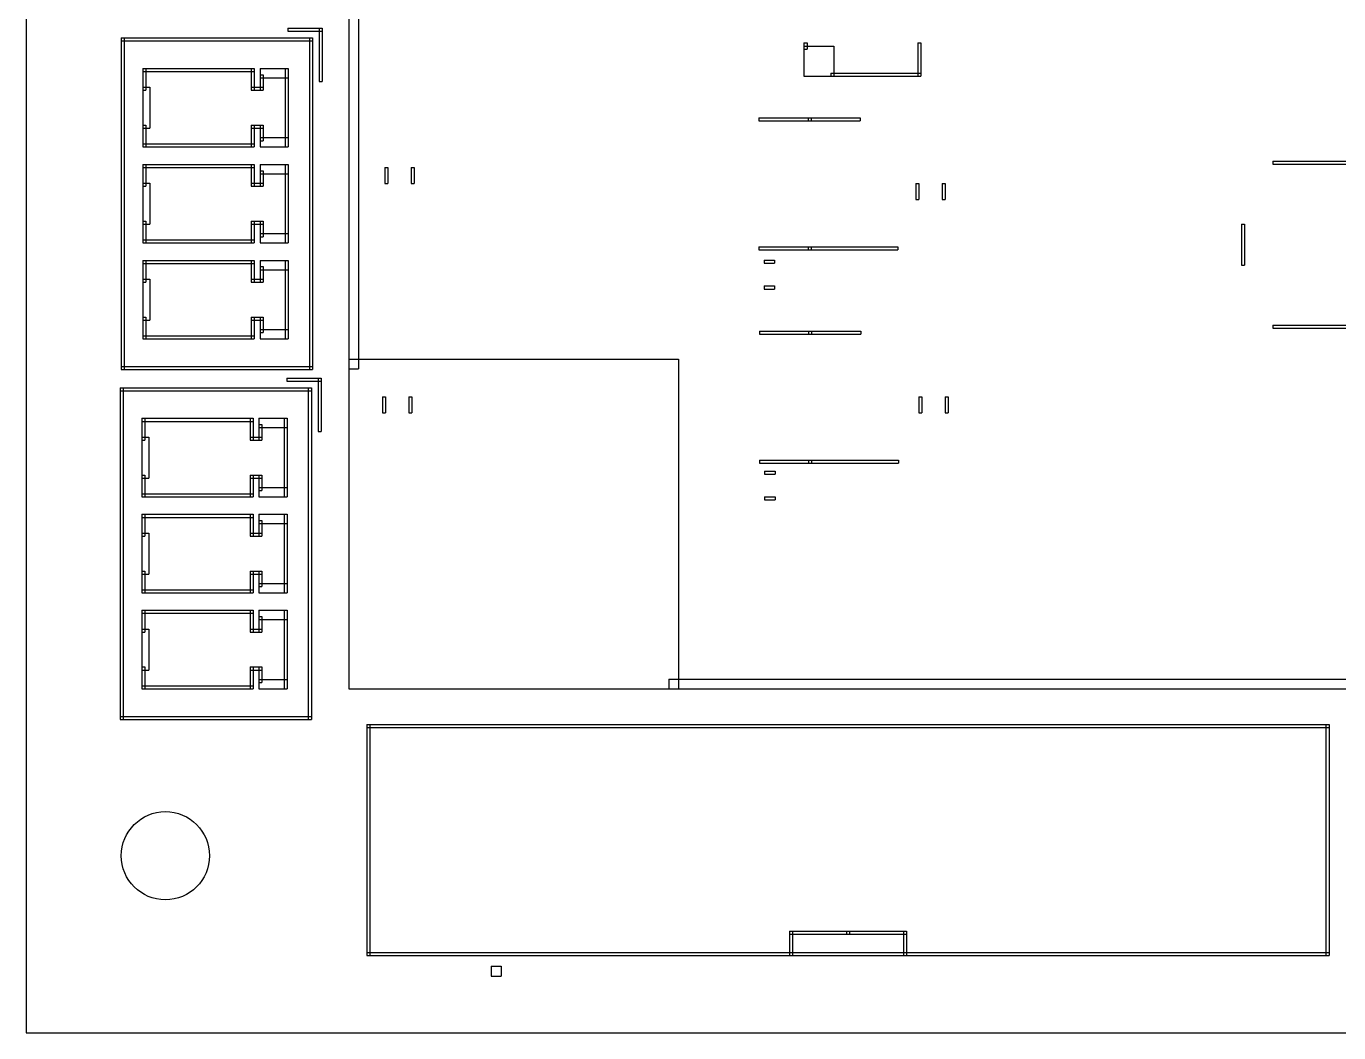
# Model space of a CAD drawing. Header units: metres. Extents: x 0 to 3919, y -3486 to 0.
# Drawn here: x 0 to 2052, y -3486 to -1913 of the extents above; entities that cross this region are included whole.
import ezdxf

# ---------------------------------------------------------------- set-up
doc = ezdxf.new("R2010")
doc.units = ezdxf.units.M

msp = doc.modelspace()

# ---------------------------------------------------------------- linework, layer by layer
for p, q in [((0, 0), (0, -3486.220472)), ((0, -3486.220472), (3919.291339, -3486.220472))]:
    msp.add_line(p, q)
msp.add_circle((217.519685, -3209.645669), 68.897638)
at = {"layer": '1'}
for p, q in [((504.350394, -1283.602362), (504.350394, -2448.602362)), ((519.350394, -1283.602362), (519.350394, -2448.602362)), ((408.759843, -1916.240157), (462.69685, -1916.240157)), ((408.759843, -1916.240157), (408.759843, -1920.964567)), ((408.759843, -1920.964567), (462.69685, -1920.964567)), ((457.972441, -1916.240157), (462.69685, -1916.240157)), ((457.972441, -1916.240157), (457.972441, -1999.704724)), ((462.69685, -1916.240157), (462.69685, -1920.964567)), ((462.69685, -1916.240157), (462.69685, -1999.704724)), ((148.523622, -1931.594488), (447.34252, -1931.594488)), ((148.523622, -1931.594488), (148.523622, -1936.318898)), ((148.523622, -1931.594488), (153.248031, -1931.594488)), ((148.523622, -1931.594488), (148.523622, -2449.704724)), ((148.523622, -1936.318898), (447.34252, -1936.318898)), ((153.248031, -1931.594488), (153.248031, -2449.704724)), ((442.61811, -1931.594488), (447.34252, -1931.594488)), ((442.61811, -1931.594488), (442.61811, -2449.704724)), ((447.34252, -1931.594488), (447.34252, -2449.704724)), ((447.34252, -1931.594488), (447.34252, -1936.318898)), ((1215.748031, -1939.370079), (1220.472441, -1939.370079)), ((1215.748031, -1939.370079), (1215.748031, -1949.431614)), ((1215.748031, -1944.707205), (1262.379409, -1944.707205)), ((1215.748031, -1944.707205), (1215.748031, -1991.338583)), ((1220.472441, -1939.370079), (1220.472441, -1949.431614)), ((1262.379409, -1944.707205), (1262.379409, -1991.338583)), ((1393.700787, -1939.370079), (1398.425197, -1939.370079)), ((1393.700787, -1939.370079), (1393.700787, -1991.338583)), ((1398.425197, -1939.370079), (1398.425197, -1991.338583)), ((1215.748031, -1949.431614), (1220.472441, -1949.431614)), ((182.38189, -1979.232283), (356.397638, -1979.232283)), ((182.38189, -1979.232283), (182.38189, -1983.956693)), ((182.38189, -1979.232283), (187.106299, -1979.232283)), ((182.38189, -1979.232283), (182.38189, -2013.484252)), ((182.38189, -1983.956693), (356.397638, -1983.956693)), ((187.106299, -1979.232283), (187.106299, -2013.484252)), ((351.673228, -1979.232283), (356.397638, -1979.232283)), ((351.673228, -1979.232283), (351.673228, -2013.484252)), ((356.397638, -1979.232283), (356.397638, -1983.956693)), ((356.397638, -1979.232283), (356.397638, -2013.484252)), ((365.452756, -1979.232283), (409.547244, -1979.232283)), ((365.452756, -1979.232283), (365.452756, -1993.799213)), ((365.452756, -1989.074803), (370.177165, -1989.074803)), ((365.452756, -1989.074803), (365.452756, -2013.484252)), ((370.177165, -1989.074803), (370.177165, -2013.484252)), ((404.822835, -1979.232283), (409.547244, -1979.232283)), ((404.822835, -1979.232283), (404.822835, -2102.066929)), ((409.547244, -1979.232283), (409.547244, -1993.799213)), ((409.547244, -1979.232283), (409.547244, -2102.066929)), ((1257.655, -1986.614173), (1398.425197, -1986.614173)), ((1257.655, -1986.614173), (1257.655, -1991.338583)), ((1398.425197, -1986.614173), (1398.425197, -1991.338583)), ((182.38189, -2008.759843), (193.330315, -2008.759843)), ((182.38189, -2008.759843), (182.38189, -2072.525472)), ((193.330315, -2008.759843), (193.330315, -2072.525472)), ((351.673228, -2008.759843), (370.177165, -2008.759843)), ((351.673228, -2008.759843), (351.673228, -2013.484252)), ((365.452756, -1993.799213), (409.547244, -1993.799213)), ((370.177165, -2008.759843), (370.177165, -2013.484252)), ((457.972441, -1999.704724), (462.69685, -1999.704724)), ((1215.748031, -1991.338583), (1262.379409, -1991.338583)), ((1257.655, -1991.338583), (1398.425197, -1991.338583)), ((1393.700787, -1991.338583), (1398.425197, -1991.338583)), ((182.38189, -2013.484252), (187.106299, -2013.484252)), ((351.673228, -2013.484252), (370.177165, -2013.484252)), ((351.673228, -2013.484252), (356.397638, -2013.484252)), ((365.452756, -2013.484252), (370.177165, -2013.484252)), ((182.38189, -2067.814961), (187.106299, -2067.814961)), ((182.38189, -2067.814961), (182.38189, -2102.066929)), ((187.106299, -2067.814961), (187.106299, -2102.066929)), ((351.673228, -2067.814961), (370.177165, -2067.814961)), ((351.673228, -2067.814961), (351.673228, -2072.53937)), ((351.673228, -2067.814961), (356.397638, -2067.814961)), ((351.673228, -2067.814961), (351.673228, -2102.066929)), ((356.397638, -2067.814961), (356.397638, -2102.066929)), ((365.452756, -2067.814961), (370.177165, -2067.814961)), ((365.452756, -2067.814961), (365.452756, -2092.224409)), ((370.177165, -2067.814961), (370.177165, -2092.224409)), ((370.177165, -2067.814961), (370.177165, -2072.53937)), ((1145.275591, -2056.692913), (1226.771654, -2056.692913)), ((1145.275591, -2056.692913), (1145.275591, -2061.417323)), ((1145.275591, -2061.417323), (1226.771654, -2061.417323)), ((1222.047244, -2056.692913), (1303.543307, -2056.692913)), ((1222.047244, -2056.692913), (1222.047244, -2061.417323)), ((1222.047244, -2061.417323), (1303.543307, -2061.417323)), ((1226.771654, -2056.692913), (1226.771654, -2061.417323)), ((1303.543307, -2056.692913), (1303.543307, -2061.417323)), ((182.38189, -2072.525472), (193.330315, -2072.525472)), ((351.673228, -2072.53937), (370.177165, -2072.53937)), ((365.452756, -2087.5), (409.547244, -2087.5)), ((365.452756, -2087.5), (365.452756, -2102.066929)), ((365.452756, -2092.224409), (370.177165, -2092.224409)), ((409.547244, -2087.5), (409.547244, -2102.066929)), ((182.38189, -2097.34252), (356.397638, -2097.34252)), ((182.38189, -2097.34252), (182.38189, -2102.066929)), ((182.38189, -2102.066929), (187.106299, -2102.066929)), ((182.38189, -2102.066929), (356.397638, -2102.066929)), ((351.673228, -2102.066929), (356.397638, -2102.066929)), ((356.397638, -2097.34252), (356.397638, -2102.066929)), ((365.452756, -2102.066929), (409.547244, -2102.066929)), ((404.822835, -2102.066929), (409.547244, -2102.066929)), ((182.38189, -2129.232283), (356.397638, -2129.232283)), ((182.38189, -2129.232283), (182.38189, -2133.956693)), ((182.38189, -2129.232283), (187.106299, -2129.232283)), ((182.38189, -2129.232283), (182.38189, -2163.484252)), ((187.106299, -2129.232283), (187.106299, -2163.484252)), ((351.673228, -2129.232283), (356.397638, -2129.232283)), ((351.673228, -2129.232283), (351.673228, -2163.484252)), ((356.397638, -2129.232283), (356.397638, -2133.956693)), ((356.397638, -2129.232283), (356.397638, -2163.484252)), ((365.452756, -2129.232283), (409.547244, -2129.232283)), ((365.452756, -2129.232283), (365.452756, -2143.799213)), ((404.822835, -2129.232283), (409.547244, -2129.232283)), ((404.822835, -2129.232283), (404.822835, -2252.066929)), ((409.547244, -2129.232283), (409.547244, -2143.799213)), ((409.547244, -2129.232283), (409.547244, -2252.066929)), ((1948.858268, -2124.370079), (2130.748031, -2124.370079)), ((1948.858268, -2124.370079), (1948.858268, -2129.094488)), ((1948.858268, -2129.094488), (2130.748031, -2129.094488)), ((182.38189, -2133.956693), (356.397638, -2133.956693)), ((365.452756, -2139.074803), (370.177165, -2139.074803)), ((365.452756, -2139.074803), (365.452756, -2163.484252)), ((365.452756, -2143.799213), (409.547244, -2143.799213)), ((370.177165, -2139.074803), (370.177165, -2163.484252)), ((560.728346, -2134.262835), (565.452756, -2134.262835)), ((560.728346, -2134.262835), (560.728346, -2159.044252)), ((565.452756, -2134.262835), (565.452756, -2159.044252)), ((601.870079, -2134.262835), (606.594488, -2134.262835)), ((601.870079, -2134.262835), (601.870079, -2159.044252)), ((606.594488, -2134.262835), (606.594488, -2159.044252)), ((182.38189, -2158.759843), (193.330315, -2158.759843)), ((182.38189, -2158.759843), (182.38189, -2222.525472)), ((182.38189, -2163.484252), (187.106299, -2163.484252)), ((193.330315, -2158.759843), (193.330315, -2222.525472)), ((351.673228, -2158.759843), (370.177165, -2158.759843)), ((351.673228, -2158.759843), (351.673228, -2163.484252)), ((351.673228, -2163.484252), (356.397638, -2163.484252)), ((351.673228, -2163.484252), (370.177165, -2163.484252)), ((365.452756, -2163.484252), (370.177165, -2163.484252)), ((370.177165, -2158.759843), (370.177165, -2163.484252)), ((560.728346, -2159.044252), (565.452756, -2159.044252)), ((601.870079, -2159.044252), (606.594488, -2159.044252)), ((1390.452756, -2159.262835), (1395.177165, -2159.262835)), ((1390.452756, -2159.262835), (1390.452756, -2184.044252)), ((1395.177165, -2159.262835), (1395.177165, -2184.044252)), ((1431.594488, -2159.262835), (1436.318898, -2159.262835)), ((1431.594488, -2159.262835), (1431.594488, -2184.044252)), ((1436.318898, -2159.262835), (1436.318898, -2184.044252)), ((1390.452756, -2184.044252), (1395.177165, -2184.044252)), ((1431.594488, -2184.044252), (1436.318898, -2184.044252)), ((182.38189, -2217.814961), (187.106299, -2217.814961)), ((182.38189, -2217.814961), (182.38189, -2252.066929)), ((182.38189, -2222.525472), (193.330315, -2222.525472)), ((187.106299, -2217.814961), (187.106299, -2252.066929)), ((351.673228, -2217.814961), (356.397638, -2217.814961)), ((351.673228, -2217.814961), (351.673228, -2252.066929)), ((351.673228, -2217.814961), (370.177165, -2217.814961)), ((351.673228, -2217.814961), (351.673228, -2222.53937)), ((351.673228, -2222.53937), (370.177165, -2222.53937)), ((356.397638, -2217.814961), (356.397638, -2252.066929)), ((365.452756, -2217.814961), (370.177165, -2217.814961)), ((365.452756, -2217.814961), (365.452756, -2242.224409)), ((370.177165, -2217.814961), (370.177165, -2222.53937)), ((370.177165, -2217.814961), (370.177165, -2242.224409)), ((1899.645669, -2222.795276), (1904.370079, -2222.795276)), ((1899.645669, -2222.795276), (1899.645669, -2286.574803)), ((1904.370079, -2222.795276), (1904.370079, -2286.574803)), ((182.38189, -2247.34252), (356.397638, -2247.34252)), ((182.38189, -2247.34252), (182.38189, -2252.066929)), ((182.38189, -2252.066929), (356.397638, -2252.066929)), ((182.38189, -2252.066929), (187.106299, -2252.066929)), ((351.673228, -2252.066929), (356.397638, -2252.066929)), ((356.397638, -2247.34252), (356.397638, -2252.066929)), ((365.452756, -2237.5), (409.547244, -2237.5)), ((365.452756, -2237.5), (365.452756, -2252.066929)), ((365.452756, -2242.224409), (370.177165, -2242.224409)), ((365.452756, -2252.066929), (409.547244, -2252.066929)), ((404.822835, -2252.066929), (409.547244, -2252.066929)), ((409.547244, -2237.5), (409.547244, -2252.066929)), ((1145.275591, -2258.267717), (1226.771654, -2258.267717)), ((1145.275591, -2258.267717), (1145.275591, -2262.992126)), ((1145.275591, -2262.992126), (1226.771654, -2262.992126)), ((1222.047244, -2258.267717), (1362.598425, -2258.267717)), ((1222.047244, -2258.267717), (1222.047244, -2262.992126)), ((1222.047244, -2262.992126), (1362.598425, -2262.992126)), ((1226.771654, -2258.267717), (1226.771654, -2262.992126)), ((1362.598425, -2258.267717), (1362.598425, -2262.992126)), ((182.38189, -2279.232283), (356.397638, -2279.232283)), ((182.38189, -2279.232283), (182.38189, -2283.956693)), ((182.38189, -2279.232283), (187.106299, -2279.232283)), ((182.38189, -2279.232283), (182.38189, -2313.484252)), ((182.38189, -2283.956693), (356.397638, -2283.956693)), ((187.106299, -2279.232283), (187.106299, -2313.484252)), ((351.673228, -2279.232283), (356.397638, -2279.232283)), ((351.673228, -2279.232283), (351.673228, -2313.484252)), ((356.397638, -2279.232283), (356.397638, -2283.956693)), ((356.397638, -2279.232283), (356.397638, -2313.484252)), ((365.452756, -2279.232283), (409.547244, -2279.232283)), ((365.452756, -2279.232283), (365.452756, -2293.799213)), ((365.452756, -2289.074803), (370.177165, -2289.074803)), ((365.452756, -2289.074803), (365.452756, -2313.484252)), ((365.452756, -2293.799213), (409.547244, -2293.799213)), ((370.177165, -2289.074803), (370.177165, -2313.484252)), ((404.822835, -2279.232283), (409.547244, -2279.232283)), ((404.822835, -2279.232283), (404.822835, -2402.066929)), ((409.547244, -2279.232283), (409.547244, -2402.066929)), ((409.547244, -2279.232283), (409.547244, -2293.799213)), ((1153.296575, -2279.133858), (1169.538071, -2279.133858)), ((1153.296575, -2279.133858), (1153.296575, -2283.858268)), ((1153.296575, -2283.858268), (1169.538071, -2283.858268)), ((1169.538071, -2279.133858), (1169.538071, -2283.858268)), ((1899.645669, -2286.574803), (1904.370079, -2286.574803)), ((182.38189, -2308.759843), (193.330315, -2308.759843)), ((182.38189, -2308.759843), (182.38189, -2372.525472)), ((182.38189, -2313.484252), (187.106299, -2313.484252)), ((193.330315, -2308.759843), (193.330315, -2372.525472)), ((351.673228, -2308.759843), (370.177165, -2308.759843)), ((351.673228, -2308.759843), (351.673228, -2313.484252)), ((351.673228, -2313.484252), (370.177165, -2313.484252)), ((351.673228, -2313.484252), (356.397638, -2313.484252)), ((365.452756, -2313.484252), (370.177165, -2313.484252)), ((370.177165, -2308.759843), (370.177165, -2313.484252)), ((1153.296575, -2319.291339), (1169.538071, -2319.291339)), ((1153.296575, -2319.291339), (1153.296575, -2324.015748)), ((1153.296575, -2324.015748), (1169.538071, -2324.015748)), ((1169.538071, -2319.291339), (1169.538071, -2324.015748)), ((182.38189, -2367.814961), (187.106299, -2367.814961)), ((182.38189, -2367.814961), (182.38189, -2402.066929)), ((182.38189, -2372.525472), (193.330315, -2372.525472)), ((187.106299, -2367.814961), (187.106299, -2402.066929)), ((351.673228, -2367.814961), (356.397638, -2367.814961)), ((351.673228, -2367.814961), (351.673228, -2402.066929)), ((351.673228, -2367.814961), (370.177165, -2367.814961)), ((351.673228, -2367.814961), (351.673228, -2372.53937)), ((351.673228, -2372.53937), (370.177165, -2372.53937)), ((356.397638, -2367.814961), (356.397638, -2402.066929)), ((365.452756, -2367.814961), (370.177165, -2367.814961)), ((365.452756, -2367.814961), (365.452756, -2392.224409)), ((370.177165, -2367.814961), (370.177165, -2392.224409)), ((370.177165, -2367.814961), (370.177165, -2372.53937)), ((182.38189, -2397.34252), (356.397638, -2397.34252)), ((182.38189, -2397.34252), (182.38189, -2402.066929)), ((356.397638, -2397.34252), (356.397638, -2402.066929)), ((365.452756, -2387.5), (409.547244, -2387.5)), ((365.452756, -2387.5), (365.452756, -2402.066929)), ((365.452756, -2392.224409), (370.177165, -2392.224409)), ((409.547244, -2387.5), (409.547244, -2402.066929)), ((1146.259843, -2389.96063), (1227.755906, -2389.96063)), ((1146.259843, -2389.96063), (1146.259843, -2394.685039)), ((1146.259843, -2394.685039), (1227.755906, -2394.685039)), ((1223.031496, -2389.96063), (1304.527559, -2389.96063)), ((1223.031496, -2389.96063), (1223.031496, -2394.685039)), ((1223.031496, -2394.685039), (1304.527559, -2394.685039)), ((1227.755906, -2389.96063), (1227.755906, -2394.685039)), ((1304.527559, -2389.96063), (1304.527559, -2394.685039)), ((1948.858268, -2380.275591), (2130.748031, -2380.275591)), ((1948.858268, -2380.275591), (1948.858268, -2385)), ((1948.858268, -2385), (2130.748031, -2385)), ((182.38189, -2402.066929), (187.106299, -2402.066929)), ((182.38189, -2402.066929), (356.397638, -2402.066929)), ((351.673228, -2402.066929), (356.397638, -2402.066929)), ((365.452756, -2402.066929), (409.547244, -2402.066929)), ((404.822835, -2402.066929), (409.547244, -2402.066929)), ((504.350394, -2433.602362), (1019.350394, -2433.602362)), ((504.350394, -2433.602362), (504.350394, -2948.602362)), ((1019.350394, -2433.602362), (1019.350394, -2948.602362)), ((148.523622, -2444.980315), (447.34252, -2444.980315)), ((148.523622, -2444.980315), (148.523622, -2449.704724)), ((148.523622, -2449.704724), (447.34252, -2449.704724)), ((148.523622, -2449.704724), (153.248031, -2449.704724)), ((442.61811, -2449.704724), (447.34252, -2449.704724)), ((447.34252, -2444.980315), (447.34252, -2449.704724)), ((504.350394, -2448.602362), (519.350394, -2448.602362)), ((146.850394, -2478.444882), (151.574803, -2478.444882)), ((146.850394, -2478.444882), (146.850394, -2996.555118)), ((146.850394, -2478.444882), (445.669291, -2478.444882)), ((146.850394, -2478.444882), (146.850394, -2483.169291)), ((151.574803, -2478.444882), (151.574803, -2996.555118)), ((407.086614, -2463.090551), (461.023622, -2463.090551)), ((407.086614, -2463.090551), (407.086614, -2467.814961)), ((407.086614, -2467.814961), (461.023622, -2467.814961)), ((440.944882, -2478.444882), (445.669291, -2478.444882)), ((440.944882, -2478.444882), (440.944882, -2996.555118)), ((445.669291, -2478.444882), (445.669291, -2483.169291)), ((445.669291, -2478.444882), (445.669291, -2996.555118)), ((456.299213, -2463.090551), (461.023622, -2463.090551)), ((456.299213, -2463.090551), (456.299213, -2546.555118)), ((461.023622, -2463.090551), (461.023622, -2546.555118)), ((461.023622, -2463.090551), (461.023622, -2467.814961)), ((146.850394, -2483.169291), (445.669291, -2483.169291)), ((556.791339, -2492.530551), (561.515748, -2492.530551)), ((556.791339, -2492.530551), (556.791339, -2517.311969)), ((561.515748, -2492.530551), (561.515748, -2517.311969)), ((597.933071, -2492.530551), (602.65748, -2492.530551)), ((597.933071, -2492.530551), (597.933071, -2517.311969)), ((602.65748, -2492.530551), (602.65748, -2517.311969)), ((1395.374016, -2492.530551), (1400.098425, -2492.530551)), ((1395.374016, -2492.530551), (1395.374016, -2517.311969)), ((1400.098425, -2492.530551), (1400.098425, -2517.311969)), ((1436.515748, -2492.530551), (1441.240157, -2492.530551)), ((1436.515748, -2492.530551), (1436.515748, -2517.311969)), ((1441.240157, -2492.530551), (1441.240157, -2517.311969)), ((556.791339, -2517.311969), (561.515748, -2517.311969)), ((597.933071, -2517.311969), (602.65748, -2517.311969)), ((1395.374016, -2517.311969), (1400.098425, -2517.311969)), ((1436.515748, -2517.311969), (1441.240157, -2517.311969)), ((180.708661, -2526.082677), (354.724409, -2526.082677)), ((180.708661, -2526.082677), (180.708661, -2530.807087)), ((180.708661, -2526.082677), (185.433071, -2526.082677)), ((180.708661, -2526.082677), (180.708661, -2560.334646)), ((180.708661, -2530.807087), (354.724409, -2530.807087)), ((185.433071, -2526.082677), (185.433071, -2560.334646)), ((350, -2526.082677), (354.724409, -2526.082677)), ((350, -2526.082677), (350, -2560.334646)), ((354.724409, -2526.082677), (354.724409, -2560.334646)), ((354.724409, -2526.082677), (354.724409, -2530.807087)), ((363.779528, -2526.082677), (407.874016, -2526.082677)), ((363.779528, -2526.082677), (363.779528, -2540.649606)), ((363.779528, -2535.925197), (368.503937, -2535.925197)), ((363.779528, -2535.925197), (363.779528, -2560.334646)), ((363.779528, -2540.649606), (407.874016, -2540.649606)), ((368.503937, -2535.925197), (368.503937, -2560.334646)), ((403.149606, -2526.082677), (407.874016, -2526.082677)), ((403.149606, -2526.082677), (403.149606, -2648.917323)), ((407.874016, -2526.082677), (407.874016, -2648.917323)), ((407.874016, -2526.082677), (407.874016, -2540.649606)), ((180.708661, -2555.610236), (191.657087, -2555.610236)), ((180.708661, -2555.610236), (180.708661, -2619.375866)), ((180.708661, -2560.334646), (185.433071, -2560.334646)), ((191.657087, -2555.610236), (191.657087, -2619.375866)), ((350, -2555.610236), (368.503937, -2555.610236)), ((350, -2555.610236), (350, -2560.334646)), ((350, -2560.334646), (354.724409, -2560.334646)), ((350, -2560.334646), (368.503937, -2560.334646)), ((363.779528, -2560.334646), (368.503937, -2560.334646)), ((368.503937, -2555.610236), (368.503937, -2560.334646)), ((456.299213, -2546.555118), (461.023622, -2546.555118)), ((1146.259843, -2591.535433), (1227.755906, -2591.535433)), ((1146.259843, -2591.535433), (1146.259843, -2596.259843)), ((1146.259843, -2596.259843), (1227.755906, -2596.259843)), ((1223.031496, -2591.535433), (1363.582677, -2591.535433)), ((1223.031496, -2591.535433), (1223.031496, -2596.259843)), ((1223.031496, -2596.259843), (1363.582677, -2596.259843)), ((1227.755906, -2591.535433), (1227.755906, -2596.259843)), ((1363.582677, -2591.535433), (1363.582677, -2596.259843)), ((180.708661, -2614.665354), (185.433071, -2614.665354)), ((180.708661, -2614.665354), (180.708661, -2648.917323)), ((180.708661, -2619.375866), (191.657087, -2619.375866)), ((185.433071, -2614.665354), (185.433071, -2648.917323)), ((350, -2614.665354), (354.724409, -2614.665354)), ((350, -2614.665354), (350, -2648.917323)), ((350, -2614.665354), (368.503937, -2614.665354)), ((350, -2614.665354), (350, -2619.389764)), ((350, -2619.389764), (368.503937, -2619.389764)), ((354.724409, -2614.665354), (354.724409, -2648.917323)), ((363.779528, -2614.665354), (368.503937, -2614.665354)), ((363.779528, -2614.665354), (363.779528, -2639.074803)), ((368.503937, -2614.665354), (368.503937, -2639.074803)), ((368.503937, -2614.665354), (368.503937, -2619.389764)), ((1154.280827, -2608.464567), (1170.522323, -2608.464567)), ((1154.280827, -2608.464567), (1154.280827, -2613.188976)), ((1154.280827, -2613.188976), (1170.522323, -2613.188976)), ((1170.522323, -2608.464567), (1170.522323, -2613.188976)), ((180.708661, -2644.192913), (354.724409, -2644.192913)), ((180.708661, -2644.192913), (180.708661, -2648.917323)), ((354.724409, -2644.192913), (354.724409, -2648.917323)), ((363.779528, -2634.350394), (407.874016, -2634.350394)), ((363.779528, -2634.350394), (363.779528, -2648.917323)), ((363.779528, -2639.074803), (368.503937, -2639.074803)), ((407.874016, -2634.350394), (407.874016, -2648.917323)), ((180.708661, -2648.917323), (354.724409, -2648.917323)), ((180.708661, -2648.917323), (185.433071, -2648.917323)), ((350, -2648.917323), (354.724409, -2648.917323)), ((363.779528, -2648.917323), (407.874016, -2648.917323)), ((403.149606, -2648.917323), (407.874016, -2648.917323)), ((1154.280827, -2648.622047), (1170.522323, -2648.622047)), ((1154.280827, -2648.622047), (1154.280827, -2653.346457)), ((1154.280827, -2653.346457), (1170.522323, -2653.346457)), ((1170.522323, -2648.622047), (1170.522323, -2653.346457)), ((180.708661, -2676.082677), (185.433071, -2676.082677)), ((180.708661, -2676.082677), (180.708661, -2710.334646)), ((180.708661, -2676.082677), (354.724409, -2676.082677)), ((180.708661, -2676.082677), (180.708661, -2680.807087)), ((180.708661, -2680.807087), (354.724409, -2680.807087)), ((185.433071, -2676.082677), (185.433071, -2710.334646)), ((350, -2676.082677), (354.724409, -2676.082677)), ((350, -2676.082677), (350, -2710.334646)), ((354.724409, -2676.082677), (354.724409, -2680.807087)), ((354.724409, -2676.082677), (354.724409, -2710.334646)), ((363.779528, -2676.082677), (407.874016, -2676.082677)), ((363.779528, -2676.082677), (363.779528, -2690.649606)), ((363.779528, -2685.925197), (368.503937, -2685.925197)), ((363.779528, -2685.925197), (363.779528, -2710.334646)), ((368.503937, -2685.925197), (368.503937, -2710.334646)), ((403.149606, -2676.082677), (407.874016, -2676.082677)), ((403.149606, -2676.082677), (403.149606, -2798.917323)), ((407.874016, -2676.082677), (407.874016, -2690.649606)), ((407.874016, -2676.082677), (407.874016, -2798.917323)), ((180.708661, -2705.610236), (191.657087, -2705.610236)), ((180.708661, -2705.610236), (180.708661, -2769.375866)), ((191.657087, -2705.610236), (191.657087, -2769.375866)), ((350, -2705.610236), (368.503937, -2705.610236)), ((350, -2705.610236), (350, -2710.334646)), ((363.779528, -2690.649606), (407.874016, -2690.649606)), ((368.503937, -2705.610236), (368.503937, -2710.334646)), ((180.708661, -2710.334646), (185.433071, -2710.334646)), ((350, -2710.334646), (368.503937, -2710.334646)), ((350, -2710.334646), (354.724409, -2710.334646)), ((363.779528, -2710.334646), (368.503937, -2710.334646)), ((180.708661, -2764.665354), (185.433071, -2764.665354)), ((180.708661, -2764.665354), (180.708661, -2798.917323)), ((180.708661, -2769.375866), (191.657087, -2769.375866)), ((185.433071, -2764.665354), (185.433071, -2798.917323)), ((350, -2764.665354), (368.503937, -2764.665354)), ((350, -2764.665354), (350, -2769.389764)), ((350, -2764.665354), (354.724409, -2764.665354)), ((350, -2764.665354), (350, -2798.917323)), ((350, -2769.389764), (368.503937, -2769.389764)), ((354.724409, -2764.665354), (354.724409, -2798.917323)), ((363.779528, -2764.665354), (368.503937, -2764.665354)), ((363.779528, -2764.665354), (363.779528, -2789.074803)), ((368.503937, -2764.665354), (368.503937, -2789.074803)), ((368.503937, -2764.665354), (368.503937, -2769.389764)), ((363.779528, -2784.350394), (407.874016, -2784.350394)), ((363.779528, -2784.350394), (363.779528, -2798.917323)), ((363.779528, -2789.074803), (368.503937, -2789.074803)), ((407.874016, -2784.350394), (407.874016, -2798.917323)), ((180.708661, -2794.192913), (354.724409, -2794.192913)), ((180.708661, -2794.192913), (180.708661, -2798.917323)), ((180.708661, -2798.917323), (354.724409, -2798.917323)), ((180.708661, -2798.917323), (185.433071, -2798.917323)), ((350, -2798.917323), (354.724409, -2798.917323)), ((354.724409, -2794.192913), (354.724409, -2798.917323)), ((363.779528, -2798.917323), (407.874016, -2798.917323)), ((403.149606, -2798.917323), (407.874016, -2798.917323)), ((180.708661, -2826.082677), (354.724409, -2826.082677)), ((180.708661, -2826.082677), (180.708661, -2830.807087)), ((180.708661, -2826.082677), (185.433071, -2826.082677)), ((180.708661, -2826.082677), (180.708661, -2860.334646)), ((180.708661, -2830.807087), (354.724409, -2830.807087)), ((185.433071, -2826.082677), (185.433071, -2860.334646)), ((350, -2826.082677), (354.724409, -2826.082677)), ((350, -2826.082677), (350, -2860.334646)), ((354.724409, -2826.082677), (354.724409, -2860.334646)), ((354.724409, -2826.082677), (354.724409, -2830.807087)), ((363.779528, -2826.082677), (407.874016, -2826.082677)), ((363.779528, -2826.082677), (363.779528, -2840.649606)), ((403.149606, -2826.082677), (407.874016, -2826.082677)), ((403.149606, -2826.082677), (403.149606, -2948.917323)), ((407.874016, -2826.082677), (407.874016, -2948.917323)), ((407.874016, -2826.082677), (407.874016, -2840.649606)), ((363.779528, -2835.925197), (368.503937, -2835.925197)), ((363.779528, -2835.925197), (363.779528, -2860.334646)), ((363.779528, -2840.649606), (407.874016, -2840.649606)), ((368.503937, -2835.925197), (368.503937, -2860.334646)), ((180.708661, -2855.610236), (191.657087, -2855.610236)), ((180.708661, -2855.610236), (180.708661, -2919.375866)), ((180.708661, -2860.334646), (185.433071, -2860.334646)), ((191.657087, -2855.610236), (191.657087, -2919.375866)), ((350, -2855.610236), (368.503937, -2855.610236)), ((350, -2855.610236), (350, -2860.334646)), ((350, -2860.334646), (354.724409, -2860.334646)), ((350, -2860.334646), (368.503937, -2860.334646)), ((363.779528, -2860.334646), (368.503937, -2860.334646)), ((368.503937, -2855.610236), (368.503937, -2860.334646)), ((180.708661, -2914.665354), (185.433071, -2914.665354)), ((180.708661, -2914.665354), (180.708661, -2948.917323)), ((180.708661, -2919.375866), (191.657087, -2919.375866)), ((185.433071, -2914.665354), (185.433071, -2948.917323)), ((350, -2914.665354), (368.503937, -2914.665354)), ((350, -2914.665354), (350, -2919.389764)), ((350, -2914.665354), (354.724409, -2914.665354)), ((350, -2914.665354), (350, -2948.917323)), ((350, -2919.389764), (368.503937, -2919.389764)), ((354.724409, -2914.665354), (354.724409, -2948.917323)), ((363.779528, -2914.665354), (368.503937, -2914.665354)), ((363.779528, -2914.665354), (363.779528, -2939.074803)), ((368.503937, -2914.665354), (368.503937, -2939.074803)), ((368.503937, -2914.665354), (368.503937, -2919.389764)), ((1004.350394, -2933.602362), (3644.350394, -2933.602362)), ((1004.350394, -2933.602362), (1004.350394, -2948.602362)), ((180.708661, -2944.192913), (354.724409, -2944.192913)), ((180.708661, -2944.192913), (180.708661, -2948.917323)), ((180.708661, -2948.917323), (185.433071, -2948.917323)), ((180.708661, -2948.917323), (354.724409, -2948.917323)), ((350, -2948.917323), (354.724409, -2948.917323)), ((354.724409, -2944.192913), (354.724409, -2948.917323)), ((363.779528, -2934.350394), (407.874016, -2934.350394)), ((363.779528, -2934.350394), (363.779528, -2948.917323)), ((363.779528, -2939.074803), (368.503937, -2939.074803)), ((363.779528, -2948.917323), (407.874016, -2948.917323)), ((403.149606, -2948.917323), (407.874016, -2948.917323)), ((407.874016, -2934.350394), (407.874016, -2948.917323)), ((504.350394, -2948.602362), (1019.350394, -2948.602362)), ((1004.350394, -2948.602362), (3644.350394, -2948.602362)), ((146.850394, -2991.830709), (445.669291, -2991.830709)), ((146.850394, -2991.830709), (146.850394, -2996.555118)), ((445.669291, -2991.830709), (445.669291, -2996.555118)), ((146.850394, -2996.555118), (151.574803, -2996.555118)), ((146.850394, -2996.555118), (445.669291, -2996.555118)), ((440.944882, -2996.555118), (445.669291, -2996.555118)), ((532.34252, -3004.389764), (537.34252, -3004.389764)), ((532.34252, -3004.389764), (532.34252, -3365.688976)), ((532.34252, -3004.389764), (2036.555118, -3004.389764)), ((532.34252, -3004.389764), (532.34252, -3009.389764)), ((532.34252, -3009.389764), (2036.555118, -3009.389764)), ((537.34252, -3004.389764), (537.34252, -3365.688976)), ((2031.555118, -3004.389764), (2036.555118, -3004.389764)), ((2031.555118, -3004.389764), (2031.555118, -3365.688976)), ((2036.555118, -3004.389764), (2036.555118, -3009.389764)), ((2036.555118, -3004.389764), (2036.555118, -3365.688976)), ((1193.086614, -3327.598425), (1197.811024, -3327.598425)), ((1193.086614, -3327.598425), (1193.086614, -3365.322835)), ((1193.086614, -3327.598425), (1286.811024, -3327.598425)), ((1193.086614, -3327.598425), (1193.086614, -3332.322835)), ((1193.086614, -3332.322835), (1286.811024, -3332.322835)), ((1197.811024, -3327.598425), (1197.811024, -3365.322835)), ((1282.086614, -3327.598425), (1375.811024, -3327.598425)), ((1282.086614, -3327.598425), (1282.086614, -3332.322835)), ((1282.086614, -3332.322835), (1375.811024, -3332.322835)), ((1286.811024, -3327.598425), (1286.811024, -3332.322835)), ((1371.086614, -3327.598425), (1375.811024, -3327.598425)), ((1371.086614, -3327.598425), (1371.086614, -3365.322835)), ((1375.811024, -3327.598425), (1375.811024, -3332.322835)), ((1375.811024, -3327.598425), (1375.811024, -3365.322835)), ((532.34252, -3360.688976), (2036.555118, -3360.688976)), ((532.34252, -3360.688976), (532.34252, -3365.688976)), ((2036.555118, -3360.688976), (2036.555118, -3365.688976)), ((532.34252, -3365.688976), (537.34252, -3365.688976)), ((532.34252, -3365.688976), (2036.555118, -3365.688976)), ((726.574803, -3382.086614), (742.322835, -3382.086614)), ((726.574803, -3382.086614), (726.574803, -3397.834646)), ((742.322835, -3382.086614), (742.322835, -3397.834646)), ((1193.086614, -3365.322835), (1197.811024, -3365.322835)), ((1371.086614, -3365.322835), (1375.811024, -3365.322835)), ((2031.555118, -3365.688976), (2036.555118, -3365.688976)), ((726.574803, -3397.834646), (742.322835, -3397.834646))]:
    msp.add_line(p, q, dxfattribs=at)

doc.saveas('drawing.dxf')
